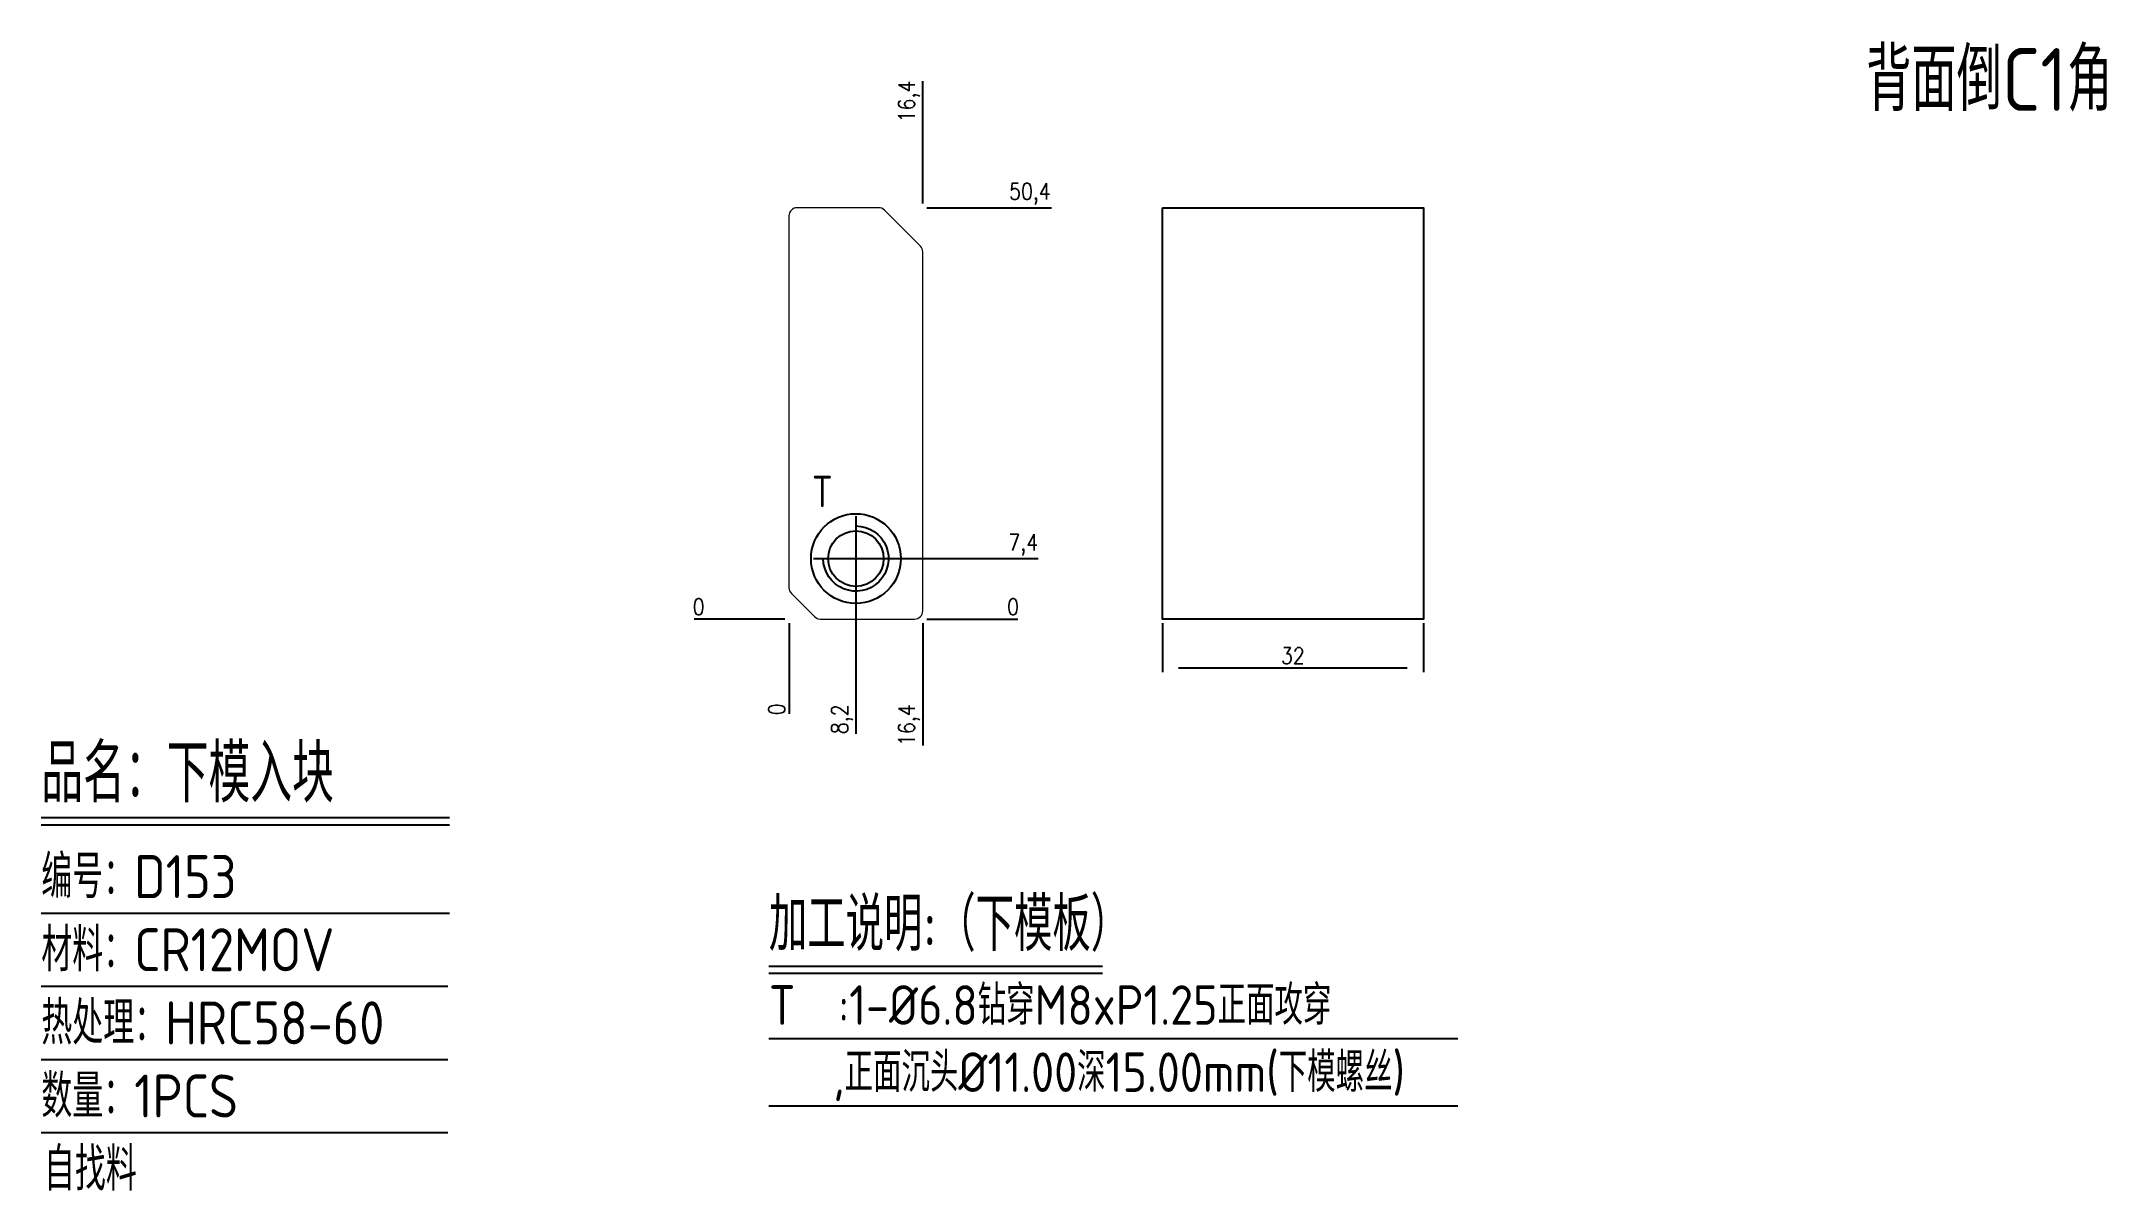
# Model space of a CAD drawing. Header units: millimetres. Extents: x 114352 to 114605, y -8007 to -7866.
import ezdxf
from ezdxf.enums import TextEntityAlignment as Align

# ---------------------------------------------------------------- set-up
doc = ezdxf.new("R2010")
doc.units = ezdxf.units.MM
doc.linetypes.add('CENTER', pattern=[0])
for name, color, linetype in [('DIE_P', 2, 'Continuous'), ('DIM', 4, 'Continuous'), ('TEXT', 4, 'Continuous')]:
    doc.layers.add(name, color=color, linetype=linetype)
doc.styles.add('gbenor', font='gbenor.shx', dxfattribs={"bigfont": 'gbcbig.shx'})
doc.styles.get("Standard").update_dxf_attribs({"font": 'txt.shx', "width": 0.85, "bigfont": 'ctxt.shx'})
doc.dimstyles.new('T-2-WX', dxfattribs={"dimtxt": 2, "dimasz": 2, "dimexe": 0.5, "dimexo": 0.5, "dimgap": 0.5, "dimtad": 1, "dimtxsty": 'Standard', "dimblk": 'OPEN30', "dimcen": 0, "dimazin": 3, "dimtfac": 1, "dimtmove": 0, "dimatfit": 3, "dimldrblk": 'OPEN30', "dimlwd": -1, "dimlwe": -1})

# ---------------------------------------------------------------- blocks, each defined once
blk = doc.blocks.new('*D7579')
at = {"layer": 'Defpoints', "color": 0}
for p in [(114489.53, -7936.8), (114521.53, -7936.8), (114489.53, -7942.8)]:
    blk.add_point(p, dxfattribs=at)
at = {"layer": 'DIM', "color": 0}
for p, q in [((114489.53, -7937.3), (114489.53, -7943.3)), ((114521.53, -7937.3), (114521.53, -7943.3)), ((114519.53, -7942.8), (114491.53, -7942.8))]:
    blk.add_line(p, q, dxfattribs=at)
at = {"layer": 'DIM', "color": 0, "insert": (114505.53, -7941.3), "char_height": 2, "attachment_point": 5}
blk.add_mtext('32', dxfattribs=at)
blk = doc.blocks.new('_Open30')
blk = doc.blocks.new('*D7580')
at = {"layer": 'Defpoints', "color": 0}
for p in [(114443.77, -7936.8), (114460.17, -7936.8), (114470.17, -7936.8)]:
    blk.add_point(p, dxfattribs=at)
at = {"layer": 'DIM', "color": 0}
blk.add_line((114460.67, -7936.8), (114471.8, -7936.8), dxfattribs=at)
at = {"layer": 'DIM', "color": 0, "insert": (114471.23, -7935.3), "char_height": 2, "attachment_point": 5}
blk.add_mtext('0', dxfattribs=at)
blk = doc.blocks.new('*D7581')
at = {"layer": 'Defpoints', "color": 0}
for p in [(114451.97, -7929.4), (114470.17, -7929.4), (114443.77, -7936.8)]:
    blk.add_point(p, dxfattribs=at)
at = {"layer": 'DIM', "color": 0}
for p, q in [((114452.47, -7929.4), (114462.17, -7929.4)), ((114462.17, -7929.4), (114466.17, -7929.4)), ((114466.17, -7929.4), (114474.31, -7929.4))]:
    blk.add_line(p, q, dxfattribs=at)
at = {"layer": 'DIM', "color": 0, "insert": (114472.49, -7927.7), "char_height": 2, "attachment_point": 5}
blk.add_mtext('7,4', dxfattribs=at)
blk = doc.blocks.new('*D7582')
at = {"layer": 'Defpoints', "color": 0}
for p in [(114460.17, -7886.4), (114470.17, -7886.4), (114443.77, -7936.8)]:
    blk.add_point(p, dxfattribs=at)
at = {"layer": 'DIM', "color": 0}
for p, q in [((114460.67, -7886.4), (114464.17, -7886.4)), ((114464.17, -7886.4), (114466.17, -7886.4)), ((114466.17, -7886.4), (114475.93, -7886.4))]:
    blk.add_line(p, q, dxfattribs=at)
at = {"layer": 'DIM', "color": 0, "insert": (114473.3, -7884.7), "char_height": 2, "attachment_point": 5}
blk.add_mtext('50,4', dxfattribs=at)
blk = doc.blocks.new('*D7583')
at = {"layer": 'Defpoints', "color": 0}
for p in [(114433.77, -7936.8), (114443.77, -7936.8), (114443.77, -7936.8)]:
    blk.add_point(p, dxfattribs=at)
at = {"layer": 'DIM', "color": 0}
blk.add_line((114443.27, -7936.8), (114432.13, -7936.8), dxfattribs=at)
at = {"layer": 'DIM', "color": 0, "insert": (114432.7, -7935.3), "char_height": 2, "attachment_point": 5}
blk.add_mtext('0', dxfattribs=at)
blk = doc.blocks.new('*D7584')
at = {"layer": 'Defpoints', "color": 0}
for p in [(114443.77, -7936.8), (114460.17, -7936.8), (114460.17, -7946.8)]:
    blk.add_point(p, dxfattribs=at)
at = {"layer": 'DIM', "color": 0}
for p, q in [((114460.17, -7937.3), (114460.17, -7940.8)), ((114460.17, -7940.8), (114460.17, -7942.8)), ((114460.17, -7942.8), (114460.17, -7952.31))]:
    blk.add_line(p, q, dxfattribs=at)
at = {"layer": 'DIM', "color": 0, "insert": (114458.48, -7949.8), "char_height": 2, "attachment_point": 5, "rotation": 90}
blk.add_mtext('16,4', dxfattribs=at)
blk = doc.blocks.new('*D7585')
at = {"layer": 'Defpoints', "color": 0}
for p in [(114451.97, -7929.4), (114443.77, -7936.8), (114451.97, -7946.8)]:
    blk.add_point(p, dxfattribs=at)
at = {"layer": 'DIM', "color": 0}
for p, q in [((114451.97, -7929.9), (114451.97, -7938.8)), ((114451.97, -7938.8), (114451.97, -7942.8)), ((114451.97, -7942.8), (114451.97, -7950.86))]:
    blk.add_line(p, q, dxfattribs=at)
at = {"layer": 'DIM', "color": 0, "insert": (114450.28, -7949.08), "char_height": 2, "attachment_point": 5, "rotation": 90}
blk.add_mtext('8,2', dxfattribs=at)
blk = doc.blocks.new('*D7586')
at = {"layer": 'Defpoints', "color": 0}
for p in [(114443.77, -7936.8), (114443.77, -7936.8), (114443.77, -7946.8)]:
    blk.add_point(p, dxfattribs=at)
at = {"layer": 'DIM', "color": 0}
blk.add_line((114443.77, -7937.3), (114443.77, -7948.43), dxfattribs=at)
at = {"layer": 'DIM', "color": 0, "insert": (114442.27, -7947.86), "char_height": 2, "attachment_point": 5, "rotation": 90}
blk.add_mtext('0', dxfattribs=at)
blk = doc.blocks.new('*D7587')
at = {"layer": 'Defpoints', "color": 0}
for p in [(114460.17, -7876.4), (114460.17, -7886.4), (114443.77, -7936.8)]:
    blk.add_point(p, dxfattribs=at)
at = {"layer": 'DIM', "color": 0}
for p, q in [((114460.17, -7880.4), (114460.17, -7870.88)), ((114460.17, -7882.4), (114460.17, -7880.4)), ((114460.17, -7885.9), (114460.17, -7882.4))]:
    blk.add_line(p, q, dxfattribs=at)
at = {"layer": 'DIM', "color": 0, "insert": (114458.48, -7873.39), "char_height": 2, "attachment_point": 5, "rotation": 90}
blk.add_mtext('16,4', dxfattribs=at)

msp = doc.modelspace()

# ---------------------------------------------------------------- linework, layer by layer
at = {"layer": 'DIE_P', "color": 2, "linetype": 'Continuous', "lineweight": 15}
msp.add_lwpolyline([(114454.753, -7886.395), (114444.767, -7886.395, 0.4142136), (114443.767, -7887.395), (114443.767, -7932.967, 0.1989124), (114444.06, -7933.674), (114446.889, -7936.502, 0.1989124), (114447.596, -7936.795), (114459.167, -7936.795, 0.4142136), (114460.167, -7935.795), (114460.167, -7891.81, 0.1989124), (114459.874, -7891.102), (114455.46, -7886.688, 0.1989124)], format="xyb", close=True, dxfattribs=at)
msp.add_lwpolyline([(114454.753, -7886.395), (114444.767, -7886.395, 0.4142136), (114443.767, -7887.395), (114443.767, -7932.967, 0.1989124), (114444.06, -7933.674), (114446.889, -7936.502, 0.1989124), (114447.596, -7936.795), (114459.167, -7936.795, 0.4142136), (114460.167, -7935.795), (114460.167, -7891.81, 0.1989124), (114459.874, -7891.102), (114455.46, -7886.688, 0.1989124)], format="xyb", close=True, dxfattribs=at)
at = {"layer": 'DIE_P'}
msp.add_lwpolyline([(114451.967, -7925.395, -2.4142136), (114447.967, -7929.395)], format="xyb", dxfattribs=at)
msp.add_lwpolyline([(114451.967, -7925.395, -2.4142136), (114447.967, -7929.395)], format="xyb", dxfattribs=at)
at = {"layer": 'DIE_P', "color": 4, "linetype": 'CENTER', "ltscale": 0.007}
for points in [[(114451.967, -7924.195), (114451.967, -7934.595)], [(114451.967, -7924.195), (114451.967, -7934.595)], [(114446.767, -7929.395), (114457.167, -7929.395)], [(114446.767, -7929.395), (114457.167, -7929.395)]]:
    msp.add_lwpolyline(points, dxfattribs=at)
at = {"layer": 'DIE_P'}
for radius in [5.5, 5.5, 3.4, 3.4]:
    msp.add_circle((114451.967, -7929.395), radius, dxfattribs=at)
at = {"layer": 'DIM', "color": 4, "linetype": 'Continuous', "lineweight": 25}
for p, q in [((114352.12, -7961.11), (114402.167, -7961.11)), ((114352.12, -7962.033), (114402.167, -7962.033)), ((114352.12, -7972.838), (114402.167, -7972.838)), ((114352.12, -7981.798), (114401.95, -7981.798)), ((114352.12, -7990.758), (114401.95, -7990.758)), ((114352.12, -7999.718), (114401.95, -7999.718))]:
    msp.add_line(p, q, dxfattribs=at)
at = {"layer": 'DIM', "color": 2}
msp.add_lwpolyline([(114489.53, -7886.395), (114521.53, -7886.395), (114521.53, -7936.795), (114489.53, -7936.795)], close=True, dxfattribs=at)
at = {"layer": 'TEXT', "color": 3}
for p, q in [((114441.307, -7979.325), (114482.195, -7979.325)), ((114441.307, -7980.172), (114482.195, -7980.172)), ((114441.307, -7988.207), (114525.752, -7988.207)), ((114441.307, -7996.435), (114525.752, -7996.435))]:
    msp.add_line(p, q, dxfattribs=at)

# ---------------------------------------------------------------- texts
at = {"layer": 'DIM', "color": 3, "linetype": 'Continuous', "lineweight": 25, "style": 'gbenor'}
for s, height, p in [('品名：下模入块', 7.1155, (114352.12, -7959.265)), ('编号：D153', 5.2707, (114352.12, -7970.993)), ('材料：CR12MOV', 5.2707, (114352.12, -7979.953)), ('热处理：HRC58-60', 5.27072, (114352.12, -7988.913)), ('数量：1PCS', 5.2707, (114352.12, -7997.873)), ('自找料', 5.2707, (114352.44, -8006.834))]:
    msp.add_text(s, height=height, dxfattribs=at).set_placement(p)
at = {"layer": 'TEXT', "color": 4, "lineweight": 18, "style": 'gbenor'}
msp.add_text('背面倒C1角', height=7.7011, dxfattribs=at).set_placement((114575.802, -7874.542))
at = {"layer": 'TEXT', "color": 4, "style": 'gbenor'}
msp.add_text('T', height=3.84, dxfattribs=at).set_placement((114447.854, -7921.16), align=Align.MIDDLE_CENTER)
for s, height, p in [('加工说明:（下模板）', 6.534, (114441.307, -7977.462)), ('T  :1-%%c6.8钻穿M8xP1.25正面攻穿', 4.84, (114441.307, -7986.513)), ('   ,正面沉头%%C11.00深15.00mm(下模螺丝)', 4.84, (114441.307, -7994.741))]:
    msp.add_text(s, height=height, dxfattribs=at).set_placement(p)

# ---------------------------------------------------------------- dimensions: what is measured, and where the dimension line sits
at = {"layer": 'DIM', "color": 4}
for feature_location, offset, dtype, origin, picture, middle in [((114460.167, -7886.395), (0, 10), 1, (114443.767, -7936.795), '*D7587', (114458.477, -7873.386)), ((114460.167, -7886.395), (10, 0), 0, (114443.767, -7936.795), '*D7582', (114473.298, -7884.705)), ((114451.967, -7929.395), (18.2, 0), 0, (114443.767, -7936.795), '*D7581', (114472.489, -7927.705)), ((114451.967, -7929.395), (0, -17.4), 1, (114443.767, -7936.795), '*D7585', (114450.277, -7949.076)), ((114443.767271117, -7936.795354265), (-10, 0), 0, (114443.767271117, -7936.795354265), '*D7583', (114432.70060445, -7935.295354265)), ((114460.167271137, -7936.795354265), (10, 0), 0, (114443.767271117, -7936.795354265), '*D7580', (114471.233937804, -7935.295354265)), ((114443.767271117, -7936.795354265), (0, -10), 1, (114443.767271117, -7936.795354265), '*D7586', (114442.267271117, -7947.862020932)), ((114460.167, -7936.795), (0, -10), 1, (114443.767, -7936.795), '*D7584', (114458.477, -7949.805))]:
    dim = msp.add_ordinate_dim(feature_location=feature_location, offset=offset, dtype=dtype, origin=origin, dimstyle='T-2-WX', dxfattribs=at)
    dim.commit()
    dim.dimension.update_dxf_attribs({"geometry": picture, "text_midpoint": middle})
dim = msp.add_linear_dim(base=(114489.53, -7942.795), p1=(114521.53, -7936.795), p2=(114489.53, -7936.795), dimstyle='T-2-WX', dxfattribs=at)
dim.commit()
dim.dimension.update_dxf_attribs({"geometry": '*D7579', "text_midpoint": (114505.53, -7941.295)})

doc.saveas('drawing.dxf')
